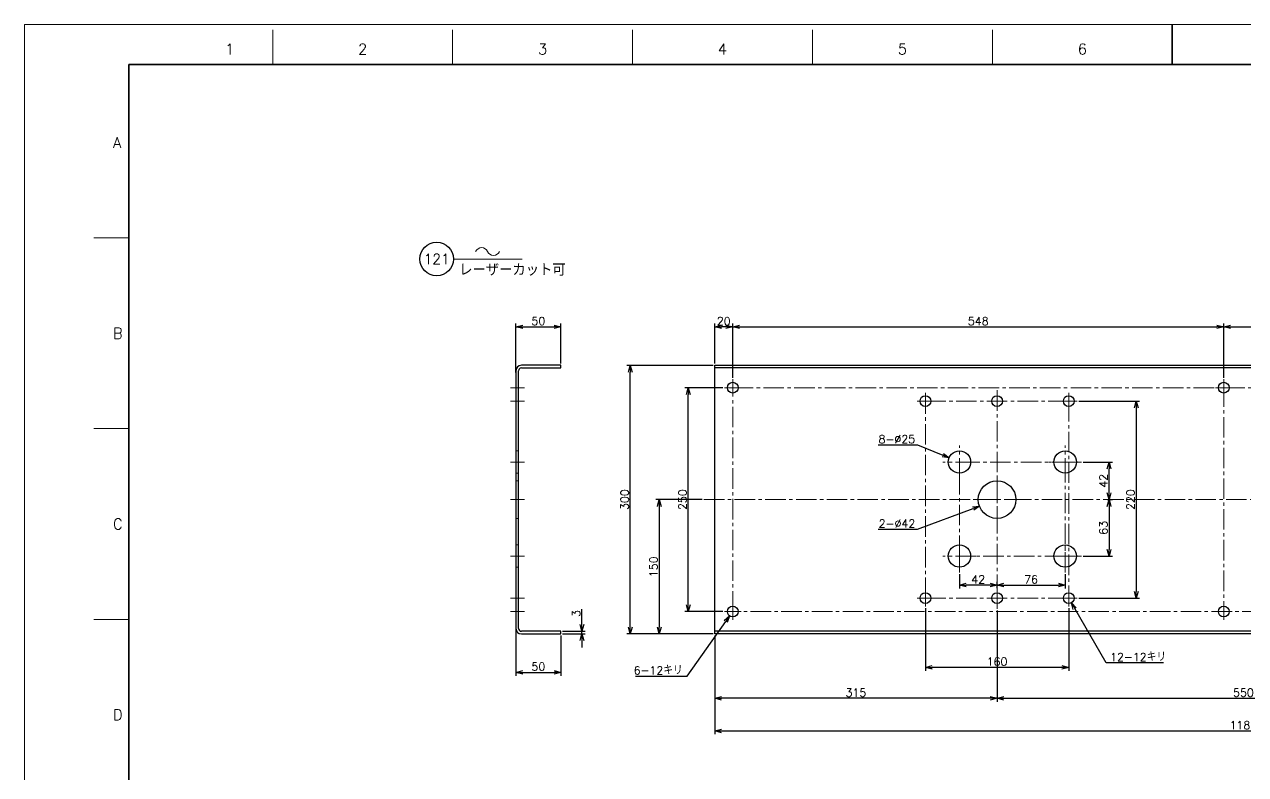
# Model space of a CAD drawing. Header units: millimetres. Extents: x 0 to 2485, y -14 to 1749.
# Drawn here: x 0 to 1363, y 911 to 1749 of the extents above; entities that cross this region are included whole.
import ezdxf
from ezdxf import colors
from ezdxf.entities.mleader import LeaderData, LeaderLine
from ezdxf.enums import TextEntityAlignment as Align
from ezdxf.math import Vec2, Vec3

# ---------------------------------------------------------------- set-up
doc = ezdxf.new("R2010")
doc.units = ezdxf.units.MM
doc.header["$LTSCALE"] = 1.2
doc.header["$PDMODE"] = 99
doc.header["$PDSIZE"] = 1
doc.linetypes.add('CENTER2', pattern=[28.575, 19.05, -3.175, 3.175, -3.175])
doc.linetypes.add('HIDDEN', pattern=[9.525, 6.35, -3.175])
for name, color, linetype, lineweight in [('04_HIDDEN', 2, 'HIDDEN', 13), ('05_CENTER', 4, 'CENTER2', 13), ('08_DIM', 3, 'Continuous', 13), ('90_FRAME', 5, 'Continuous', 35)]:
    doc.layers.add(name, color=color, linetype=linetype, lineweight=lineweight)
doc.layers.add('91_BLANK', color=5, linetype='Continuous', lineweight=0, plot=False)
doc.styles.add('KSS_TXT', font='txt.shx', dxfattribs={"bigfont": 'extfont2.shx'})
doc.styles.get("Standard").update_dxf_attribs({"font": 'txt.shx', "bigfont": 'extfont2.shx'})
doc.dimstyles.new('KSS_DIM', dxfattribs={"dimscale": 3, "dimtxt": 3, "dimasz": 2.5, "dimexe": 1.25, "dimexo": 0.625, "dimtad": 1, "dimdsep": 46, "dimtxsty": 'KSS_TXT', "dimblk": 'OPEN30', "dimcen": 0, "dimazin": 2, "dimtfac": 0.75, "dimtmove": 0, "dimatfit": 3, "dimldrblk": 'OPEN30', "dimfxl": 1.25, "dimtolj": 1, "dimarcsym": 0})
doc.dimstyles.new('KSS_DIM$3', dxfattribs={"dimscale": 3, "dimtxt": 3, "dimasz": 2.5, "dimexe": 1.25, "dimexo": 0.625, "dimtad": 1, "dimtih": 1, "dimtoh": 1, "dimdsep": 46, "dimtxsty": 'KSS_TXT', "dimblk": 'OPEN30', "dimcen": 0, "dimazin": 2, "dimtfac": 0.75, "dimtofl": 0, "dimtmove": 0, "dimatfit": 3, "dimldrblk": 'OPEN30', "dimfxl": 1.25, "dimtolj": 1, "dimarcsym": 0})

# ---------------------------------------------------------------- blocks, each defined once
blk = doc.blocks.new('AM_BALLOON1')
at = {"transparency": 16777216}
blk.add_circle((0, 0), 5, dxfattribs=at)
blk.add_attdef('B_NUMBER', text='', height=3, dxfattribs=at).set_placement((0, 0), align=Align.MIDDLE_CENTER)
blk = doc.blocks.new('_OPEN')
at = {"color": 0, "linetype": 'ByBlock'}
for p, q in [((-1, 0.17), (0, 0)), ((0, 0), (-1, -0.17)), ((0, 0), (-1, 0))]:
    blk.add_line(p, q, dxfattribs=at)
blk = doc.blocks.new('p1ba05')
for centre, start, end in [((-2.95, 0.29), 24.2276, 155.5758), ((0, 1.62), 204.2276, 335.5758)]:
    blk.add_arc(centre, 1.62, start, end)
blk = doc.blocks.new('_Open30')
at = {"color": 0, "linetype": 'ByBlock', "lineweight": -2}
for p, q in [((-1, 0.27), (0, 0)), ((0, 0), (-1, -0.27)), ((0, 0), (-1, 0))]:
    blk.add_line(p, q, dxfattribs=at)
blk = doc.blocks.new('*D170')
at = {"layer": '08_DIM', "color": 0, "lineweight": -2, "transparency": 16777216}
for p, q in [((548.6, 1359.9), (548.6, 1414.7)), ((556.1, 1411), (591.1, 1411)), ((598.6, 1369.9), (598.6, 1414.7))]:
    blk.add_line(p, q, dxfattribs=at)
at = {"layer": 'Defpoints', "color": 0, "transparency": 16777216}
for p in [(598.6, 1411), (598.6, 1368), (548.6, 1358)]:
    blk.add_point(p, dxfattribs=at)
at = {"layer": '08_DIM', "color": 0, "lineweight": -2, "transparency": 16777216, "xscale": 7.5, "yscale": 7.5, "zscale": 7.5, "rotation": 180}
blk.add_blockref('_Open30', (548.6, 1411), dxfattribs=at)
at = {"layer": '08_DIM', "color": 0, "lineweight": -2, "transparency": 16777216, "xscale": 7.5, "yscale": 7.5, "zscale": 7.5}
blk.add_blockref('_Open30', (598.6, 1411), dxfattribs=at)
at = {"layer": '08_DIM', "color": 0, "transparency": 16777216, "insert": (573.6, 1417.4), "char_height": 9, "attachment_point": 5, "style": 'KSS_TXT'}
blk.add_mtext('\\A1;50', dxfattribs=at)
blk = doc.blocks.new('*D171')
at = {"layer": '08_DIM', "color": 0, "lineweight": -2, "transparency": 16777216}
for p, q in [((756.4, 1218), (704.8, 1218)), ((708.6, 1210.5), (708.6, 1075.5)), ((768.7, 1068), (704.8, 1068))]:
    blk.add_line(p, q, dxfattribs=at)
at = {"layer": 'Defpoints', "color": 0, "transparency": 16777216}
for p in [(758.3, 1218), (708.6, 1068), (770.5, 1068)]:
    blk.add_point(p, dxfattribs=at)
at = {"layer": '08_DIM', "color": 0, "lineweight": -2, "transparency": 16777216, "xscale": 7.5, "yscale": 7.5, "zscale": 7.5}
for p, rotation in [((708.6, 1218), 90), ((708.6, 1068), 270)]:
    blk.add_blockref('_Open30', p, dxfattribs=dict(at, rotation=rotation))
at = {"layer": '08_DIM', "color": 0, "transparency": 16777216, "insert": (702.2, 1143), "char_height": 9, "attachment_point": 5, "rotation": 90, "style": 'KSS_TXT'}
blk.add_mtext('\\A1;150', dxfattribs=at)
blk = doc.blocks.new('*D172')
at = {"layer": '08_DIM', "color": 0, "lineweight": -2, "transparency": 16777216}
for p, q in [((1338.5, 1354.2), (1338.5, 1414.7)), ((1346, 1411), (1923, 1411)), ((1930.5, 1354.2), (1930.5, 1414.7))]:
    blk.add_line(p, q, dxfattribs=at)
at = {"layer": 'Defpoints', "color": 0, "transparency": 16777216}
for p in [(1930.5, 1411), (1338.5, 1352.4), (1930.5, 1352.4)]:
    blk.add_point(p, dxfattribs=at)
at = {"layer": '08_DIM', "color": 0, "lineweight": -2, "transparency": 16777216, "xscale": 7.5, "yscale": 7.5, "zscale": 7.5, "rotation": 180}
blk.add_blockref('_Open30', (1338.5, 1411), dxfattribs=at)
at = {"layer": '08_DIM', "color": 0, "lineweight": -2, "transparency": 16777216, "xscale": 7.5, "yscale": 7.5, "zscale": 7.5}
blk.add_blockref('_Open30', (1930.5, 1411), dxfattribs=at)
at = {"layer": '08_DIM', "color": 0, "transparency": 16777216, "insert": (1634.5, 1417.4), "char_height": 9, "attachment_point": 5, "style": 'KSS_TXT'}
blk.add_mtext('\\A1;592', dxfattribs=at)
blk = doc.blocks.new('*D173')
at = {"layer": '08_DIM', "color": 0, "lineweight": -2, "transparency": 16777216}
for p, q in [((790.5, 1354.2), (790.5, 1414.7)), ((798, 1411), (1331, 1411)), ((1338.5, 1354.2), (1338.5, 1414.7))]:
    blk.add_line(p, q, dxfattribs=at)
at = {"layer": 'Defpoints', "color": 0, "transparency": 16777216}
for p in [(1338.5, 1411), (790.5, 1352.4), (1338.5, 1352.4)]:
    blk.add_point(p, dxfattribs=at)
at = {"layer": '08_DIM', "color": 0, "lineweight": -2, "transparency": 16777216, "xscale": 7.5, "yscale": 7.5, "zscale": 7.5, "rotation": 180}
blk.add_blockref('_Open30', (790.5, 1411), dxfattribs=at)
at = {"layer": '08_DIM', "color": 0, "lineweight": -2, "transparency": 16777216, "xscale": 7.5, "yscale": 7.5, "zscale": 7.5}
blk.add_blockref('_Open30', (1338.5, 1411), dxfattribs=at)
at = {"layer": '08_DIM', "color": 0, "transparency": 16777216, "insert": (1064.5, 1417.4), "char_height": 9, "attachment_point": 5, "style": 'KSS_TXT'}
blk.add_mtext('\\A1;548', dxfattribs=at)
blk = doc.blocks.new('*D174')
at = {"layer": '08_DIM', "color": 0, "lineweight": -2, "transparency": 16777216}
for p, q in [((770.5, 1066.2), (770.5, 955.9)), ((1950.5, 1066.2), (1950.5, 955.9)), ((778, 959.7), (1943, 959.7))]:
    blk.add_line(p, q, dxfattribs=at)
at = {"layer": 'Defpoints', "color": 0, "transparency": 16777216}
for p in [(770.5, 1068), (1950.5, 1068), (1950.5, 959.7)]:
    blk.add_point(p, dxfattribs=at)
at = {"layer": '08_DIM', "color": 0, "lineweight": -2, "transparency": 16777216, "xscale": 7.5, "yscale": 7.5, "zscale": 7.5, "rotation": 180}
blk.add_blockref('_Open30', (770.5, 959.7), dxfattribs=at)
at = {"layer": '08_DIM', "color": 0, "lineweight": -2, "transparency": 16777216, "xscale": 7.5, "yscale": 7.5, "zscale": 7.5}
blk.add_blockref('_Open30', (1950.5, 959.7), dxfattribs=at)
at = {"layer": '08_DIM', "color": 0, "transparency": 16777216, "insert": (1360.5, 966.1), "char_height": 9, "attachment_point": 5, "style": 'KSS_TXT'}
blk.add_mtext('\\A1;1180', dxfattribs=at)
blk = doc.blocks.new('*D175')
at = {"layer": '08_DIM', "color": 0, "lineweight": -2, "transparency": 16777216}
for p, q in [((768.7, 1368), (672.5, 1368)), ((676.2, 1075.5), (676.2, 1360.5)), ((768.7, 1068), (672.5, 1068))]:
    blk.add_line(p, q, dxfattribs=at)
at = {"layer": 'Defpoints', "color": 0, "transparency": 16777216}
for p in [(676.2, 1368), (770.5, 1368), (770.5, 1068)]:
    blk.add_point(p, dxfattribs=at)
at = {"layer": '08_DIM', "color": 0, "lineweight": -2, "transparency": 16777216, "xscale": 7.5, "yscale": 7.5, "zscale": 7.5}
for p, rotation in [((676.2, 1368), 90), ((676.2, 1068), 270)]:
    blk.add_blockref('_Open30', p, dxfattribs=dict(at, rotation=rotation))
at = {"layer": '08_DIM', "color": 0, "transparency": 16777216, "insert": (669.9, 1218), "char_height": 9, "attachment_point": 5, "rotation": 90, "style": 'KSS_TXT'}
blk.add_mtext('\\A1;300', dxfattribs=at)
blk = doc.blocks.new('*D176')
at = {"layer": '08_DIM', "color": 0, "lineweight": -2, "transparency": 16777216}
for p, q in [((779.3, 1343), (737.2, 1343)), ((740.9, 1100.5), (740.9, 1335.5)), ((779.3, 1093), (737.2, 1093))]:
    blk.add_line(p, q, dxfattribs=at)
at = {"layer": 'Defpoints', "color": 0, "transparency": 16777216}
for p in [(740.9, 1343), (781.2, 1343), (781.2, 1093)]:
    blk.add_point(p, dxfattribs=at)
at = {"layer": '08_DIM', "color": 0, "lineweight": -2, "transparency": 16777216, "xscale": 7.5, "yscale": 7.5, "zscale": 7.5}
for p, rotation in [((740.9, 1343), 90), ((740.9, 1093), 270)]:
    blk.add_blockref('_Open30', p, dxfattribs=dict(at, rotation=rotation))
at = {"layer": '08_DIM', "color": 0, "transparency": 16777216, "insert": (734.5, 1218), "char_height": 9, "attachment_point": 5, "rotation": 90, "style": 'KSS_TXT'}
blk.add_mtext('\\A1;250', dxfattribs=at)
blk = doc.blocks.new('*D177')
at = {"layer": '08_DIM', "color": 0, "lineweight": -2, "transparency": 16777216}
for p, q in [((1085.5, 1094.1), (1085.5, 992.3)), ((770.5, 1066.2), (770.5, 992.3)), ((1078, 996.1), (778, 996.1))]:
    blk.add_line(p, q, dxfattribs=at)
at = {"layer": 'Defpoints', "color": 0, "transparency": 16777216}
for p in [(1085.5, 1095.9), (770.5, 1068), (770.5, 996.1)]:
    blk.add_point(p, dxfattribs=at)
at = {"layer": '08_DIM', "color": 0, "lineweight": -2, "transparency": 16777216, "xscale": 7.5, "yscale": 7.5, "zscale": 7.5, "rotation": 180}
blk.add_blockref('_Open30', (770.5, 996.1), dxfattribs=at)
at = {"layer": '08_DIM', "color": 0, "lineweight": -2, "transparency": 16777216, "xscale": 7.5, "yscale": 7.5, "zscale": 7.5}
blk.add_blockref('_Open30', (1085.5, 996.1), dxfattribs=at)
at = {"layer": '08_DIM', "color": 0, "transparency": 16777216, "insert": (928, 1002.4), "char_height": 9, "attachment_point": 5, "style": 'KSS_TXT'}
blk.add_mtext('\\A1;315', dxfattribs=at)
blk = doc.blocks.new('*D178')
at = {"layer": '08_DIM', "color": 0, "lineweight": -2, "transparency": 16777216}
for p, q in [((1085.5, 1094.1), (1085.5, 992.3)), ((1635.5, 1094.1), (1635.5, 992.3)), ((1093, 996.1), (1628, 996.1))]:
    blk.add_line(p, q, dxfattribs=at)
at = {"layer": 'Defpoints', "color": 0, "transparency": 16777216}
for p in [(1085.5, 1095.9), (1635.5, 1095.9), (1635.5, 996.1)]:
    blk.add_point(p, dxfattribs=at)
at = {"layer": '08_DIM', "color": 0, "lineweight": -2, "transparency": 16777216, "xscale": 7.5, "yscale": 7.5, "zscale": 7.5, "rotation": 180}
blk.add_blockref('_Open30', (1085.5, 996.1), dxfattribs=at)
at = {"layer": '08_DIM', "color": 0, "lineweight": -2, "transparency": 16777216, "xscale": 7.5, "yscale": 7.5, "zscale": 7.5}
blk.add_blockref('_Open30', (1635.5, 996.1), dxfattribs=at)
at = {"layer": '08_DIM', "color": 0, "transparency": 16777216, "insert": (1360.5, 1002.4), "char_height": 9, "attachment_point": 5, "style": 'KSS_TXT'}
blk.add_mtext('\\A1;550', dxfattribs=at)
blk = doc.blocks.new('*D179')
at = {"layer": '08_DIM', "color": 0, "lineweight": -2, "transparency": 16777216}
for p, q in [((1161.5, 1134.7), (1161.5, 1118.8)), ((1085.5, 1119.2), (1085.5, 1126.3)), ((1093, 1122.6), (1154, 1122.6))]:
    blk.add_line(p, q, dxfattribs=at)
at = {"layer": 'Defpoints', "color": 0, "transparency": 16777216}
for p in [(1161.5, 1136.6), (1161.5, 1122.6), (1085.5, 1117.4)]:
    blk.add_point(p, dxfattribs=at)
at = {"layer": '08_DIM', "color": 0, "lineweight": -2, "transparency": 16777216, "xscale": 7.5, "yscale": 7.5, "zscale": 7.5, "rotation": 180}
blk.add_blockref('_Open30', (1085.5, 1122.6), dxfattribs=at)
at = {"layer": '08_DIM', "color": 0, "lineweight": -2, "transparency": 16777216, "xscale": 7.5, "yscale": 7.5, "zscale": 7.5}
blk.add_blockref('_Open30', (1161.5, 1122.6), dxfattribs=at)
at = {"layer": '08_DIM', "color": 0, "transparency": 16777216, "insert": (1123.5, 1128.9), "char_height": 9, "attachment_point": 5, "style": 'KSS_TXT'}
blk.add_mtext('\\A1;76', dxfattribs=at)
blk = doc.blocks.new('*D180')
at = {"layer": '08_DIM', "color": 0, "lineweight": -2, "transparency": 16777216}
for p, q in [((1043.5, 1134.7), (1043.5, 1118.8)), ((1078, 1122.6), (1051, 1122.6)), ((1085.5, 1119.2), (1085.5, 1126.3))]:
    blk.add_line(p, q, dxfattribs=at)
at = {"layer": 'Defpoints', "color": 0, "transparency": 16777216}
for p in [(1043.5, 1136.6), (1043.5, 1122.6), (1085.5, 1117.4)]:
    blk.add_point(p, dxfattribs=at)
at = {"layer": '08_DIM', "color": 0, "lineweight": -2, "transparency": 16777216, "xscale": 7.5, "yscale": 7.5, "zscale": 7.5, "rotation": 180}
blk.add_blockref('_Open30', (1043.5, 1122.6), dxfattribs=at)
at = {"layer": '08_DIM', "color": 0, "lineweight": -2, "transparency": 16777216, "xscale": 7.5, "yscale": 7.5, "zscale": 7.5}
blk.add_blockref('_Open30', (1085.5, 1122.6), dxfattribs=at)
at = {"layer": '08_DIM', "color": 0, "transparency": 16777216, "insert": (1064.5, 1128.9), "char_height": 9, "attachment_point": 5, "style": 'KSS_TXT'}
blk.add_mtext('\\A1;42', dxfattribs=at)
blk = doc.blocks.new('*D181')
at = {"layer": '08_DIM', "color": 0, "lineweight": -2, "transparency": 16777216}
for p, q in [((1005.5, 1096.8), (1005.5, 1026.9)), ((1165.5, 1096.8), (1165.5, 1026.9)), ((1158, 1030.7), (1013, 1030.7))]:
    blk.add_line(p, q, dxfattribs=at)
at = {"layer": 'Defpoints', "color": 0, "transparency": 16777216}
for p in [(1005.5, 1098.7), (1165.5, 1098.7), (1005.5, 1030.7)]:
    blk.add_point(p, dxfattribs=at)
at = {"layer": '08_DIM', "color": 0, "lineweight": -2, "transparency": 16777216, "xscale": 7.5, "yscale": 7.5, "zscale": 7.5, "rotation": 180}
blk.add_blockref('_Open30', (1005.5, 1030.7), dxfattribs=at)
at = {"layer": '08_DIM', "color": 0, "lineweight": -2, "transparency": 16777216, "xscale": 7.5, "yscale": 7.5, "zscale": 7.5}
blk.add_blockref('_Open30', (1165.5, 1030.7), dxfattribs=at)
at = {"layer": '08_DIM', "color": 0, "transparency": 16777216, "insert": (1085.5, 1037.1), "char_height": 9, "attachment_point": 5, "style": 'KSS_TXT'}
blk.add_mtext('\\A1;160', dxfattribs=at)
blk = doc.blocks.new('*D182')
at = {"layer": '08_DIM', "color": 0, "lineweight": -2, "transparency": 16777216}
for p, q in [((770.5, 1369.9), (770.5, 1414.7)), ((783, 1411), (778, 1411)), ((790.5, 1354.2), (790.5, 1414.7))]:
    blk.add_line(p, q, dxfattribs=at)
at = {"layer": 'Defpoints', "color": 0, "transparency": 16777216}
for p in [(770.5, 1411), (770.5, 1368), (790.5, 1352.4)]:
    blk.add_point(p, dxfattribs=at)
at = {"layer": '08_DIM', "color": 0, "lineweight": -2, "transparency": 16777216, "xscale": 7.5, "yscale": 7.5, "zscale": 7.5, "rotation": 180}
blk.add_blockref('_Open30', (770.5, 1411), dxfattribs=at)
at = {"layer": '08_DIM', "color": 0, "lineweight": -2, "transparency": 16777216, "xscale": 7.5, "yscale": 7.5, "zscale": 7.5}
blk.add_blockref('_Open30', (790.5, 1411), dxfattribs=at)
at = {"layer": '08_DIM', "color": 0, "transparency": 16777216, "insert": (780.5, 1417.3), "char_height": 9, "attachment_point": 5, "style": 'KSS_TXT'}
blk.add_mtext('\\A1;20', dxfattribs=at)
blk = doc.blocks.new('*D184')
at = {"layer": '08_DIM', "color": 0, "lineweight": -2, "transparency": 16777216}
for p, q in [((548.6, 1076.2), (548.6, 1021.3)), ((598.6, 1066.2), (598.6, 1021.3)), ((556.1, 1025.1), (591.1, 1025.1))]:
    blk.add_line(p, q, dxfattribs=at)
at = {"layer": 'Defpoints', "color": 0, "transparency": 16777216}
for p in [(548.6, 1078), (598.6, 1068), (598.6, 1025.1)]:
    blk.add_point(p, dxfattribs=at)
at = {"layer": '08_DIM', "color": 0, "lineweight": -2, "transparency": 16777216, "xscale": 7.5, "yscale": 7.5, "zscale": 7.5, "rotation": 180}
blk.add_blockref('_Open30', (548.6, 1025.1), dxfattribs=at)
at = {"layer": '08_DIM', "color": 0, "lineweight": -2, "transparency": 16777216, "xscale": 7.5, "yscale": 7.5, "zscale": 7.5}
blk.add_blockref('_Open30', (598.6, 1025.1), dxfattribs=at)
at = {"layer": '08_DIM', "color": 0, "transparency": 16777216, "insert": (573.6, 1031.5), "char_height": 9, "attachment_point": 5, "style": 'KSS_TXT'}
blk.add_mtext('\\A1;50', dxfattribs=at)
blk = doc.blocks.new('*D185')
at = {"layer": '08_DIM', "color": 0, "lineweight": -2, "transparency": 16777216}
for p, q in [((622.2, 1078.5), (622.2, 1095.8)), ((600.5, 1071), (625.9, 1071)), ((600.5, 1068), (625.9, 1068)), ((622.2, 1068), (622.2, 1071)), ((622.2, 1060.5), (622.2, 1053))]:
    blk.add_line(p, q, dxfattribs=at)
at = {"layer": 'Defpoints', "color": 0, "transparency": 16777216}
for p in [(598.6, 1071), (598.6, 1068), (622.2, 1071)]:
    blk.add_point(p, dxfattribs=at)
at = {"layer": '08_DIM', "color": 0, "lineweight": -2, "transparency": 16777216, "xscale": 7.5, "yscale": 7.5, "zscale": 7.5}
for p, rotation in [((622.2, 1071), 270), ((622.2, 1068), 90)]:
    blk.add_blockref('_Open30', p, dxfattribs=dict(at, rotation=rotation))
at = {"layer": '08_DIM', "color": 0, "transparency": 16777216, "insert": (615.8, 1090.9), "char_height": 9, "attachment_point": 5, "rotation": 90, "style": 'KSS_TXT'}
blk.add_mtext('\\A1;3', dxfattribs=at)
blk = doc.blocks.new('*D186')
at = {"layer": '08_DIM', "color": 0, "lineweight": -2, "transparency": 16777216}
for p, q in [((1176.8, 1328), (1244.6, 1328)), ((1240.9, 1320.5), (1240.9, 1115.5)), ((1176.8, 1108), (1244.6, 1108))]:
    blk.add_line(p, q, dxfattribs=at)
at = {"layer": 'Defpoints', "color": 0, "transparency": 16777216}
for p in [(1174.9, 1328), (1174.9, 1108), (1240.9, 1108)]:
    blk.add_point(p, dxfattribs=at)
at = {"layer": '08_DIM', "color": 0, "lineweight": -2, "transparency": 16777216, "xscale": 7.5, "yscale": 7.5, "zscale": 7.5}
for p, rotation in [((1240.9, 1328), 90), ((1240.9, 1108), 270)]:
    blk.add_blockref('_Open30', p, dxfattribs=dict(at, rotation=rotation))
at = {"layer": '08_DIM', "color": 0, "transparency": 16777216, "insert": (1234.5, 1218), "char_height": 9, "attachment_point": 5, "rotation": 90, "style": 'KSS_TXT'}
blk.add_mtext('\\A1;220', dxfattribs=at)
blk = doc.blocks.new('*D187')
at = {"layer": '08_DIM', "color": 0, "lineweight": -2, "transparency": 16777216}
for p, q in [((1208.4, 1218), (1214.3, 1218)), ((1210.5, 1210.5), (1210.5, 1162.5)), ((1181.8, 1155), (1214.3, 1155))]:
    blk.add_line(p, q, dxfattribs=at)
at = {"layer": 'Defpoints', "color": 0, "transparency": 16777216}
for p in [(1206.5, 1218), (1179.9, 1155), (1210.5, 1155)]:
    blk.add_point(p, dxfattribs=at)
at = {"layer": '08_DIM', "color": 0, "lineweight": -2, "transparency": 16777216, "xscale": 7.5, "yscale": 7.5, "zscale": 7.5}
for p, rotation in [((1210.5, 1218), 90), ((1210.5, 1155), 270)]:
    blk.add_blockref('_Open30', p, dxfattribs=dict(at, rotation=rotation))
at = {"layer": '08_DIM', "color": 0, "transparency": 16777216, "insert": (1204.2, 1186.5), "char_height": 9, "attachment_point": 5, "rotation": 90, "style": 'KSS_TXT'}
blk.add_mtext('\\A1;63', dxfattribs=at)
blk = doc.blocks.new('*D188')
at = {"layer": '08_DIM', "color": 0, "lineweight": -2, "transparency": 16777216}
for p, q in [((1181.8, 1260), (1214.3, 1260)), ((1210.5, 1225.5), (1210.5, 1252.5)), ((1208.4, 1218), (1214.3, 1218))]:
    blk.add_line(p, q, dxfattribs=at)
at = {"layer": 'Defpoints', "color": 0, "transparency": 16777216}
for p in [(1179.9, 1260), (1210.5, 1260), (1206.5, 1218)]:
    blk.add_point(p, dxfattribs=at)
at = {"layer": '08_DIM', "color": 0, "lineweight": -2, "transparency": 16777216, "xscale": 7.5, "yscale": 7.5, "zscale": 7.5}
for p, rotation in [((1210.5, 1260), 90), ((1210.5, 1218), 270)]:
    blk.add_blockref('_Open30', p, dxfattribs=dict(at, rotation=rotation))
at = {"layer": '08_DIM', "color": 0, "transparency": 16777216, "insert": (1204.2, 1239), "char_height": 9, "attachment_point": 5, "rotation": 90, "style": 'KSS_TXT'}
blk.add_mtext('\\A1;42', dxfattribs=at)
blk = doc.blocks.new('*D190')
at = {"layer": '08_DIM', "color": 0, "lineweight": -2, "transparency": 16777216}
for p, q in [((739.8, 1020.9), (782.8, 1082)), ((682, 1020.9), (739.8, 1020.9))]:
    blk.add_line(p, q, dxfattribs=at)
at = {"layer": 'Defpoints', "color": 0, "transparency": 16777216}
for p in [(794, 1097.9), (787.1, 1088.1)]:
    blk.add_point(p, dxfattribs=at)
at = {"layer": '08_DIM', "color": 0, "lineweight": -2, "transparency": 16777216, "xscale": 7.5, "yscale": 7.5, "zscale": 7.5, "rotation": 54.8868374426937}
blk.add_blockref('_Open30', (787.1, 1088.1), dxfattribs=at)
at = {"layer": '08_DIM', "color": 0, "transparency": 16777216, "insert": (707.3, 1027.3), "char_height": 9, "attachment_point": 5, "style": 'KSS_TXT'}
blk.add_mtext('\\A1;6-12キリ', dxfattribs=at)
blk = doc.blocks.new('*D191')
at = {"layer": '08_DIM', "color": 0, "lineweight": -2, "transparency": 16777216}
for p, q in [((1207.4, 1035.8), (1172.3, 1096.3)), ((1271.2, 1035.8), (1207.4, 1035.8))]:
    blk.add_line(p, q, dxfattribs=at)
at = {"layer": 'Defpoints', "color": 0, "transparency": 16777216}
for p in [(1162.5, 1113.2), (1168.5, 1102.8)]:
    blk.add_point(p, dxfattribs=at)
at = {"layer": '08_DIM', "color": 0, "lineweight": -2, "transparency": 16777216, "xscale": 7.5, "yscale": 7.5, "zscale": 7.5, "rotation": 120.0999605106813}
blk.add_blockref('_Open30', (1168.5, 1102.8), dxfattribs=at)
at = {"layer": '08_DIM', "color": 0, "transparency": 16777216, "insert": (1242.9, 1042.2), "char_height": 9, "attachment_point": 5, "style": 'KSS_TXT'}
blk.add_mtext('\\A1;12-12キリ', dxfattribs=at)
blk = doc.blocks.new('*D208')
at = {"layer": '08_DIM', "color": 0, "lineweight": -2, "transparency": 16777216}
for p, q in [((996.6, 1184.9), (1058.8, 1208.1)), ((952.8, 1184.9), (996.6, 1184.9))]:
    blk.add_line(p, q, dxfattribs=at)
at = {"layer": 'Defpoints', "color": 0, "transparency": 16777216}
for p in [(1105.2, 1225.4), (1065.9, 1210.7)]:
    blk.add_point(p, dxfattribs=at)
at = {"layer": '08_DIM', "color": 0, "lineweight": -2, "transparency": 16777216, "xscale": 7.5, "yscale": 7.5, "zscale": 7.5, "rotation": 20.42256673288987}
blk.add_blockref('_Open30', (1065.9, 1210.7), dxfattribs=at)
at = {"layer": '08_DIM', "color": 0, "transparency": 16777216, "insert": (973.8, 1191.3), "char_height": 9, "attachment_point": 5, "style": 'KSS_TXT'}
blk.add_mtext('\\A1;\\A1;2-%%C42', dxfattribs=at)
blk = doc.blocks.new('*D209')
at = {"layer": '08_DIM', "color": 0, "lineweight": -2, "transparency": 16777216}
for p, q in [((952.7, 1279.2), (996.6, 1279.2)), ((996.6, 1279.2), (1025, 1267.6))]:
    blk.add_line(p, q, dxfattribs=at)
at = {"layer": 'Defpoints', "color": 0, "transparency": 16777216}
for p in [(1032, 1264.7), (1055.1, 1255.3)]:
    blk.add_point(p, dxfattribs=at)
at = {"layer": '08_DIM', "color": 0, "lineweight": -2, "transparency": 16777216, "xscale": 7.5, "yscale": 7.5, "zscale": 7.5, "rotation": 337.811320299032}
blk.add_blockref('_Open30', (1032, 1264.7), dxfattribs=at)
at = {"layer": '08_DIM', "color": 0, "transparency": 16777216, "insert": (973.7, 1285.6), "char_height": 9, "attachment_point": 5, "style": 'KSS_TXT'}
blk.add_mtext('\\A1;\\A1;8-%%C25', dxfattribs=at)

msp = doc.modelspace()

# ---------------------------------------------------------------- linework, layer by layer
at = {"color": 0}
for p, q in [((598.592, 1368.027), (554.592, 1368.027)), ((554.592, 1365.027), (598.592, 1365.027)), ((598.592, 1365.027), (598.592, 1368.027)), ((1950.541, 1365.027), (770.541, 1365.027)), ((548.592, 1362.027), (548.592, 1074.027)), ((551.592, 1074.027), (551.592, 1362.027)), ((598.592, 1071.027), (554.592, 1071.027)), ((554.592, 1068.027), (598.592, 1068.027)), ((598.592, 1068.027), (598.592, 1071.027)), ((1950.541, 1071.027), (770.541, 1071.027))]:
    msp.add_line(p, q, dxfattribs=at)
msp.add_lwpolyline([(1950.541, 1068.027), (770.541, 1068.027), (770.541, 1368.027), (1950.541, 1368.027)], close=True)
for centre, radius in [((790.541, 1343.027), 6), ((1338.541, 1343.027), 6), ((1005.541, 1328.027), 6), ((1085.541, 1328.027), 6), ((1165.541, 1328.027), 6), ((1043.541, 1260.027), 12.5), ((1161.541, 1260.027), 12.5), ((1085.541, 1218.027), 21), ((1043.541, 1155.027), 12.5), ((1161.541, 1155.027), 12.5), ((1005.541, 1108.027), 6), ((1085.541, 1108.027), 6), ((1165.541, 1108.027), 6), ((790.541, 1093.027), 6), ((1338.541, 1093.027), 6)]:
    msp.add_circle(centre, radius, dxfattribs=at)
for centre, radius, start, end in [((554.592, 1362.027), 6, 90, 180), ((554.592, 1362.027), 3, 90, 180), ((554.592, 1074.027), 6, 180, 270), ((554.592, 1074.027), 3, 180, 270)]:
    msp.add_arc(centre, radius, start, end, dxfattribs=at)
at = {"layer": '04_HIDDEN'}
for p, q in [((551.592, 1272.527), (548.592, 1272.527)), ((551.592, 1247.527), (548.592, 1247.527)), ((551.592, 1239.027), (548.592, 1239.027)), ((551.592, 1197.027), (548.592, 1197.027)), ((551.592, 1167.527), (548.592, 1167.527)), ((551.592, 1142.527), (548.592, 1142.527))]:
    msp.add_line(p, q, dxfattribs=at)
at = {"layer": '05_CENTER'}
for p, q in [((790.541, 1352.368), (790.541, 1333.686)), ((1338.541, 1352.368), (1338.541, 1333.686)), ((558.05, 1343.027), (542.405, 1343.027)), ((781.2, 1343.027), (799.882, 1343.027)), ((1005.541, 1337.368), (1005.541, 1318.686)), ((1085.541, 1340.112), (1085.541, 1095.942)), ((1085.541, 1337.368), (1085.541, 1318.686)), ((1165.541, 1337.368), (1165.541, 1318.686)), ((1329.2, 1343.027), (1347.882, 1343.027)), ((1338.541, 1344.523), (1338.541, 1094.523)), ((558.05, 1328.027), (542.405, 1328.027)), ((996.2, 1328.027), (1014.882, 1328.027)), ((1076.2, 1328.027), (1094.882, 1328.027)), ((1156.2, 1328.027), (1174.882, 1328.027)), ((1043.541, 1241.624), (1043.541, 1278.43)), ((1161.541, 1241.624), (1161.541, 1278.43)), ((558.05, 1260.027), (542.405, 1260.027)), ((1061.943, 1260.027), (1025.138, 1260.027)), ((1179.943, 1260.027), (1143.138, 1260.027)), ((1085.541, 1244.541), (1085.541, 1191.513)), ((558.05, 1218.027), (542.405, 1218.027)), ((758.308, 1218.027), (1971.089, 1218.027)), ((1059.027, 1218.027), (1112.055, 1218.027)), ((1043.541, 1136.624), (1043.541, 1173.43)), ((1161.541, 1136.624), (1161.541, 1173.43)), ((558.05, 1155.027), (542.405, 1155.027)), ((1061.943, 1155.027), (1025.138, 1155.027)), ((1179.943, 1155.027), (1143.138, 1155.027)), ((558.05, 1108.027), (542.405, 1108.027)), ((996.2, 1108.027), (1014.882, 1108.027)), ((1005.541, 1117.368), (1005.541, 1098.686)), ((1076.2, 1108.027), (1094.882, 1108.027)), ((1085.541, 1117.368), (1085.541, 1098.686)), ((1156.2, 1108.027), (1174.882, 1108.027)), ((1165.541, 1117.368), (1165.541, 1098.686)), ((558.05, 1093.027), (542.405, 1093.027)), ((781.2, 1093.027), (799.882, 1093.027)), ((790.541, 1102.368), (790.541, 1083.686)), ((1329.2, 1093.027), (1347.882, 1093.027)), ((1338.541, 1102.368), (1338.541, 1083.686))]:
    msp.add_line(p, q, dxfattribs=at)
for points in [[(790.541, 1343.027), (1930.541, 1343.027), (1930.541, 1093.027), (790.541, 1093.027)], [(1005.541, 1328.027), (1165.541, 1328.027), (1165.541, 1108.027), (1005.541, 1108.027)], [(1043.541, 1260.027), (1161.541, 1260.027), (1161.541, 1155.027), (1043.541, 1155.027)]]:
    msp.add_lwpolyline(points, close=True, dxfattribs=at)
at = {"layer": '08_DIM'}
msp.add_line((478.882, 1486.732), (555.581, 1486.732), dxfattribs=at)
at = {"layer": '90_FRAME'}
msp.add_line((1281.127, 1748.759), (1281.127, 1703.874), dxfattribs=at)
at = {"layer": '90_FRAME', "color": 4, "lineweight": 13}
for p, q in [((277.126, 1703.874), (277.126, 1742.759)), ((477.926, 1703.874), (477.926, 1742.759)), ((678.727, 1703.874), (678.727, 1742.759)), ((879.527, 1703.874), (879.527, 1742.759)), ((1080.327, 1703.874), (1080.327, 1742.759)), ((116.538, 1510.268), (77.652, 1510.268)), ((116.538, 1297.276), (77.652, 1297.276)), ((116.538, 1084.284), (77.652, 1084.284))]:
    msp.add_line(p, q, dxfattribs=at)
at = {"layer": '90_FRAME'}
msp.add_lwpolyline([(116.538, 38.712), (2445.717, 38.712), (2445.717, 1703.874), (116.538, 1703.874)], close=True, dxfattribs=at)
at = {"layer": '91_BLANK'}
msp.add_lwpolyline([(0, 0), (2484.603, 0), (2484.603, 1748.759), (0, 1748.759)], close=True, dxfattribs=at)

# ---------------------------------------------------------------- block references
at = {"layer": '08_DIM', "xscale": 4.5, "yscale": 4.5, "zscale": 4.5}
msp.add_blockref('p1ba05', (523.519, 1490.834), dxfattribs=at)

# ---------------------------------------------------------------- texts
at = {"layer": '08_DIM', "style": 'KSS_TXT'}
msp.add_text('レーザーカット可', height=13.5, dxfattribs=at).set_placement((485.285, 1468.038))
at = {"layer": '90_FRAME', "color": 0, "lineweight": 13, "style": 'KSS_TXT'}
for s, p in [('1', (229.13, 1711.619)), ('2', (377.526, 1711.619)), ('3', (578.326, 1711.619)), ('4', (779.127, 1711.619)), ('5', (979.927, 1711.619)), ('6', (1180.727, 1711.619))]:
    msp.add_text(s, height=12, dxfattribs=at).set_placement(p, align=Align.BOTTOM_CENTER)
for s, p in [('A', (98.872, 1616.764)), ('B', (98.872, 1403.772)), ('C', (98.872, 1190.78)), ('D', (98.872, 977.789))]:
    msp.add_text(s, height=12, dxfattribs=at).set_placement(p, align=Align.MIDDLE_LEFT)

# ---------------------------------------------------------------- dimensions: what is measured, and where the dimension line sits
at = {"layer": '08_DIM'}
for base, p1, p2, angle, override, picture, middle in [((598.592, 1410.974), (548.592, 1358.027), (598.592, 1368.027), 180, {"dimscale": 3, "dimarcsym": 1}, '*D170', (573.592, 1417.355)), ((1338.541, 1410.974), (790.541, 1352.368), (1338.541, 1352.368), 180, {"dimscale": 3, "dimarcsym": 1}, '*D173', (1064.541, 1417.355)), ((1930.541, 1410.974), (1338.541, 1352.368), (1930.541, 1352.368), 180, {"dimscale": 3, "dimarcsym": 1}, '*D172', (1634.541, 1417.355)), ((676.248, 1368.027), (770.541, 1068.027), (770.541, 1368.027), 270, {"dimarcsym": 1}, '*D175', (669.873, 1218.027)), ((740.909, 1343.027), (781.2, 1093.027), (781.2, 1343.027), 270, {"dimarcsym": 1}, '*D176', (734.527, 1218.027)), ((1240.876, 1108.027), (1174.882, 1328.027), (1174.882, 1108.027), 270, {"dimarcsym": 1}, '*D186', (1234.501, 1218.027)), ((1210.548, 1260.027), (1206.534, 1218.027), (1179.943, 1260.027), 270, {"dimarcsym": 1}, '*D188', (1204.173, 1239.027)), ((708.578, 1068.027), (758.308, 1218.027), (770.541, 1068.027), 90, {"dimarcsym": 1}, '*D171', (702.197, 1143.027)), ((1210.548, 1155.027), (1206.534, 1218.027), (1179.943, 1155.027), 270, {"dimarcsym": 1}, '*D187', (1204.173, 1186.527)), ((1043.541, 1122.556), (1085.541, 1117.368), (1043.541, 1136.624), 180, {"dimarcsym": 1}, '*D180', (1064.541, 1128.931)), ((1161.541, 1122.556), (1085.541, 1117.368), (1161.541, 1136.624), 180, {"dimarcsym": 1}, '*D179', (1123.541, 1128.931)), ((622.161, 1071.027), (598.592, 1068.027), (598.592, 1071.027), 90, {"dimarcsym": 1}, '*D185', (615.786, 1090.902)), ((770.541, 996.056), (1085.541, 1095.942), (770.541, 1068.027), 180, {"dimscale": 3, "dimarcsym": 1}, '*D177', (928.041, 1002.437)), ((1005.541, 1030.695), (1165.541, 1098.686), (1005.541, 1098.686), 180, {"dimarcsym": 1}, '*D181', (1085.541, 1037.07)), ((1635.541, 996.056), (1085.541, 1095.942), (1635.541, 1095.942), 180, {"dimscale": 3, "dimarcsym": 1}, '*D178', (1360.541, 1002.443)), ((598.592, 1025.08), (548.592, 1078.027), (598.592, 1068.027), 180, {"dimscale": 3, "dimarcsym": 1}, '*D184', (573.592, 1031.461)), ((1950.541, 959.689), (770.541, 1068.027), (1950.541, 1068.027), 180, {"dimscale": 3, "dimarcsym": 1}, '*D174', (1360.541, 966.064))]:
    dim = msp.add_linear_dim(base=base, p1=p1, p2=p2, angle=angle, dimstyle='KSS_DIM', override=override, dxfattribs=at)
    dim.commit()
    dim.dimension.update_dxf_attribs({"geometry": picture, "text_midpoint": middle})
dim = msp.add_linear_dim(base=(770.541, 1410.974), p1=(790.541, 1352.368), p2=(770.541, 1368.027), dimstyle='KSS_DIM', dxfattribs=at)
dim.commit()
dim.dimension.update_dxf_attribs({"geometry": '*D182', "text_midpoint": (780.541, 1417.349)})
for p1, p2, text, override, picture, middle in [((1055.115, 1255.306), (1031.966, 1264.748), '\\A1;8-<>', {"dimpost": '%%C<>', "dimtxsty": 'KSS_TXT', "dimtfill": 0, "dimtfillclr": 0}, '*D209', (973.721, 1279.174)), ((1105.221, 1225.355), (1065.861, 1210.699), '\\A1;2-<>', {"dimpost": '%%C<>', "dimtxsty": 'KSS_TXT', "dimtfill": 0, "dimtfillclr": 0}, '*D208', (973.773, 1184.928)), ((1162.532, 1113.218), (1168.55, 1102.836), '12-<>キリ', {"dimpost": '<>', "dimtix": 1, "dimarcsym": 1}, '*D191', (1242.878, 1035.811)), ((793.992, 1097.935), (787.09, 1088.119), '6-<>キリ', {"dimpost": '<>', "dimtix": 1, "dimarcsym": 1}, '*D190', (707.347, 1020.897))]:
    dim = msp.add_diameter_dim_2p(p1=p1, p2=p2, text=text, dimstyle='KSS_DIM$3', override=override, dxfattribs=at)
    dim.commit()
    dim.dimension.update_dxf_attribs({"geometry": picture, "text_midpoint": middle, "dimtype": 163})

# ---------------------------------------------------------------- leaders
ml = msp.add_multileader_block('Standard', dxfattribs=at)
ml.set_content('AM_BALLOON1', color=256, scale=3.75)
ml.set_attribute('B_NUMBER', '121', width=0)
ml.set_leader_properties(color=256, linetype='ByLayer', lineweight=-1)
ml.set_arrow_properties(name='OPEN')
ml.build(insert=Vec2(0, 0))
ml.multileader.update_dxf_attribs({"leader_type": 0, "has_dogleg": 0, "text_right_attachment_type": 6, "dogleg_length": 0, "arrow_head_size": 7.5, "scale": 2.5, "block_connection_type": 1})
ctx = ml.context
ctx.base_point, ctx.scale, ctx.char_height, ctx.arrow_head_size, ctx.landing_gap_size, ctx.plane_origin = Vec3(460.105, 1486.756), 2.5, 15, 7.5, 7.5, Vec3(460.105, 1486.756)
ctx.right_attachment, ctx.attachment_type = 6, 1
notes = []
notes.append((ctx, [(0, (0, 0, 0), (0, 0), (1, 0), 1, [])]))
ctx.block.insert = Vec3(460.105, 1486.756)
for ctx, leaders in notes:
    for number, flags, end, landing, length, lines in leaders:
        leader = LeaderData()
        leader.index, (leader.has_last_leader_line, leader.has_dogleg_vector, leader.attachment_direction) = number, flags
        leader.last_leader_point, leader.dogleg_vector, leader.dogleg_length = Vec3(end), Vec3(landing), length
        for number, points, colour, breaks in lines:
            line = LeaderLine()
            line.index, line.vertices, line.color, line.breaks = number, Vec3.list(points), colors.encode_raw_color(colour), breaks
            leader.lines.append(line)
        ctx.leaders.append(leader)

doc.saveas('drawing.dxf')
